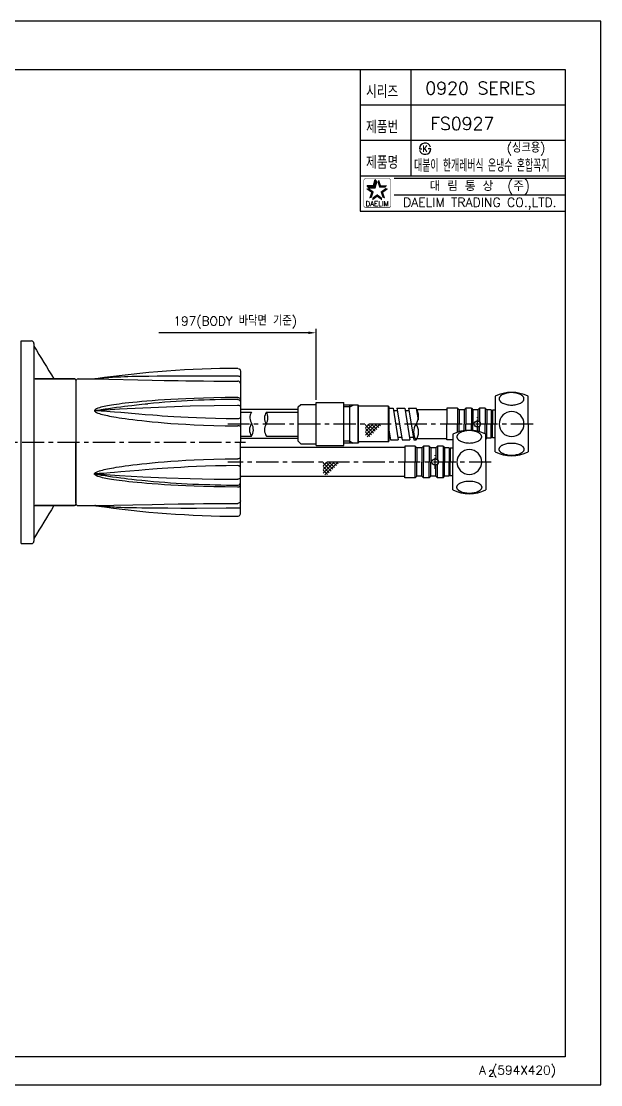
# Model space of a CAD drawing. Extents: x 48064 to 48658, y 16089 to 16509.
# Drawn here: x 48429.6 to 48658.4, y 16089.1 to 16509.1 of the extents above; entities that cross this region are included whole.
import ezdxf
from ezdxf.enums import TextEntityAlignment as Align

# ---------------------------------------------------------------- set-up
doc = ezdxf.new("R2010")
doc.units = 0
doc.header["$LTSCALE"] = 7
doc.header["$MEASUREMENT"] = 0
doc.linetypes.add('CENTER', pattern=[2, 1.25, -0.25, 0.25, -0.25])
doc.layers.get('0').update_dxf_attribs({"color": 2, "linetype": 'CONTINUOUS'})
for name, color, linetype in [('CL', 1, 'CENTER'), ('D', 2, 'CONTINUOUS'), ('DIM', 2, 'CONTINUOUS'), ('DWG', 7, 'CONTINUOUS')]:
    doc.layers.add(name, color=color, linetype=linetype)
doc.layers.add('치수선', color=7, linetype='CONTINUOUS', lineweight=25)
doc.styles.add('GHS', font='romans', dxfattribs={"bigfont": 'ghs'})
doc.styles.add('HAN', font='TXT.shx', dxfattribs={"bigfont": 'GHS.shx'})
doc.styles.add('ROMANS', font='romans')

# ---------------------------------------------------------------- blocks, each defined once
blk = doc.blocks.new('BORDER')
for p, q in [((1, 1), (0, 1)), ((1, 0), (1, 1)), ((0, 0), (1, 0))]:
    blk.add_line(p, q)
blk = doc.blocks.new('KS')
at = {"layer": 'D'}
for p, q in [((-2.25, 0), (-1.75, 0)), ((-1.75, 0), (-1.25, 0)), ((1.75, 0), (1.25, 0)), ((2.25, 0), (1.75, 0))]:
    blk.add_line(p, q, dxfattribs=at)
for start, end in [(15, 180), (195, 0)]:
    blk.add_arc((0, 0), 2.25, start, end, dxfattribs=at)
at = {"layer": 'D', "style": 'HAN'}
blk.add_text('K', height=2.39, dxfattribs=at).set_placement((0, 0), align=Align.MIDDLE)

msp = doc.modelspace()

# ---------------------------------------------------------------- linework, layer by layer
at = {"color": 4}
for p, q in [((48095.40741, 16490.09586), (48644.40741, 16490.09586)), ((48644.40741, 16490.09586), (48644.40741, 16100.09586)), ((48644.40741, 16100.09586), (48095.40741, 16100.09586))]:
    msp.add_line(p, q, dxfattribs=at)
at = {"color": 7}
for p, q in [((48563.40741, 16490.09586), (48563.40741, 16434.09586)), ((48583.40741, 16490.09586), (48583.40741, 16448.09586)), ((48563.40741, 16476.09586), (48644.40741, 16476.09586)), ((48563.40741, 16462.09586), (48644.40741, 16462.09586)), ((48563.40741, 16448.09586), (48644.40741, 16448.09586)), ((48563.40741, 16434.09586), (48644.40741, 16434.09586))]:
    msp.add_line(p, q, dxfattribs=at)
at = {"color": 2}
for p, q in [((48566.22154, 16444.27893), (48568.64655, 16444.27893)), ((48566.88664, 16443.3635), (48566.22154, 16444.27893)), ((48566.88664, 16443.3635), (48569.31165, 16443.3635)), ((48568.64655, 16444.27893), (48569.39592, 16446.58525)), ((48569.31165, 16443.3635), (48570.06102, 16445.66982)), ((48570.06102, 16445.66982), (48569.39592, 16446.58525)), ((48565.46155, 16347.06664), (48568.41785, 16350.02294)), ((48565.46155, 16345.65242), (48569.83206, 16350.02294)), ((48565.46155, 16348.48085), (48567.00364, 16350.02294)), ((48565.46155, 16349.89506), (48565.58942, 16350.02294)), ((48568.62774, 16346.47837), (48565.46155, 16349.64456)), ((48567.92063, 16345.77126), (48565.46155, 16348.23034)), ((48567.21352, 16345.06416), (48565.46155, 16346.81613)), ((48566.16865, 16344.94532), (48571.24628, 16350.02294)), ((48569.33484, 16347.18548), (48566.49738, 16350.02294)), ((48570.04195, 16347.89258), (48567.91159, 16350.02294)), ((48570.74906, 16348.59969), (48569.32581, 16350.02294)), ((48571.45616, 16349.3068), (48570.74002, 16350.02294)), ((48572.16327, 16350.0139), (48572.15424, 16350.02294)), ((48548.77056, 16332.06664), (48551.72686, 16335.02294)), ((48548.77056, 16330.65242), (48553.14107, 16335.02294)), ((48548.77056, 16333.48085), (48550.31264, 16335.02294)), ((48548.77056, 16334.89506), (48548.89843, 16335.02294)), ((48551.93675, 16331.47837), (48548.77056, 16334.64456)), ((48549.47766, 16329.94532), (48554.55529, 16335.02294)), ((48552.64385, 16332.18548), (48549.80639, 16335.02294)), ((48553.35096, 16332.89258), (48551.2206, 16335.02294)), ((48554.05807, 16333.59969), (48552.63482, 16335.02294)), ((48554.76517, 16334.3068), (48554.04903, 16335.02294)), ((48555.47228, 16335.0139), (48555.46324, 16335.02294)), ((48551.22964, 16330.77126), (48548.77056, 16333.23034)), ((48550.52253, 16330.06416), (48548.77056, 16331.81613))]:
    msp.add_line(p, q, dxfattribs=at)
at = {"color": 2, "linetype": 'Continuous'}
for p, q in [((48576.90741, 16447.09586), (48644.40741, 16447.09586)), ((48576.90741, 16440.59586), (48644.40741, 16440.59586))]:
    msp.add_line(p, q, dxfattribs=at)
at = {"color": 7, "linetype": 'Continuous'}
for p, q in [((48516.105, 16354.77294), (48520.49784, 16354.77294)), ((48526.39901, 16354.77294), (48538.99497, 16354.77294)), ((48516.105, 16345.27294), (48520.49784, 16345.27294)), ((48526.39901, 16345.27294), (48538.99497, 16345.27294))]:
    msp.add_line(p, q, dxfattribs=at)
at = {"color": 2, "linetype": 'Continuous', "const_width": 0.2}
for points in [[(48564.8849, 16446.23039, -0.414213562), (48565.6349, 16446.98039)], [(48564.8849, 16436.23039), (48564.8849, 16446.23039, -1)], [(48565.6349, 16446.98039), (48574.6349, 16446.98039, -0.414213562), (48575.3849, 16446.23039, 0.043396381)], [(48575.3849, 16446.23039), (48575.3849, 16436.23039, -0.414213562), (48574.6349, 16435.48039)], [(48574.6349, 16435.48039), (48565.8849, 16435.48039, -0.414213562), (48564.8849, 16436.23039, 0.672398499)]]:
    msp.add_lwpolyline(points, format="xyb", dxfattribs=at)
for centre, radius, start, end in [((48581.10893, 16353.14794), 5.38281, 324.5106567, 35.4893433), ((48589.879, 16346.89794), 5.38644, 144.5381445, 215.4618555), ((48581.10448, 16346.89794), 5.38644, 324.5381445, 35.4618555)]:
    msp.add_arc(centre, radius, start, end)
at = {"color": 2, "linetype": 'Continuous'}
for centre, radius, start, end in [((48524.46377, 16352.49916), 4.5715, 150.1732116, 212.7971081), ((48530.02362, 16352.30237), 4.38652, 145.7212774, 211.3084029), ((48522.43308, 16352.49916), 4.5715, 327.2028919, 29.8267884), ((48524.12245, 16347.74351), 4.38652, 145.6395288, 214.2787226), ((48516.87322, 16347.74351), 4.38652, 325.7212774, 31.3084029), ((48530.02362, 16347.74351), 4.38652, 148.6915971, 214.2787226)]:
    msp.add_arc(centre, radius, start, end, dxfattribs=at)
at = {"color": 2}
for points in [[(48567.7267, 16441.44792), (48568.80286, 16441.79758), (48565.76482, 16442.8733), (48566.84098, 16443.22297)], [(48566.22154, 16444.27893), (48566.88664, 16443.3635), (48568.64655, 16444.27893), (48569.31165, 16443.3635)], [(48568.64655, 16444.27893), (48569.31165, 16443.3635), (48569.39592, 16446.58525), (48570.06102, 16445.66982)], [(48570.87389, 16446.58525), (48570.20878, 16445.66982), (48571.62326, 16444.27893), (48570.95815, 16443.3635)], [(48571.62326, 16444.27893), (48570.95815, 16443.3635), (48574.04827, 16444.27893), (48573.38316, 16443.3635)], [(48574.50498, 16442.8733), (48573.42883, 16443.22297), (48572.54311, 16441.44792), (48571.46695, 16441.79758)], [(48566.97733, 16439.14159), (48568.05349, 16439.49126), (48567.7267, 16441.44792), (48568.80286, 16441.79758)], [(48570.1349, 16439.69825), (48570.1349, 16440.82979), (48568.17303, 16438.27287), (48568.17303, 16439.4044)], [(48572.09678, 16438.27287), (48572.09678, 16439.4044), (48570.1349, 16439.69825), (48570.1349, 16440.82979)], [(48572.54311, 16441.44792), (48571.46695, 16441.79758), (48573.29248, 16439.14159), (48572.21632, 16439.49126)]]:
    msp.add_solid(points, dxfattribs=at)
at = {"layer": 'CL', "ltscale": 0.5}
for p, q in [((48609.70248, 16347.27294), (48609.70248, 16352.77294)), ((48593.01148, 16332.27294), (48593.01148, 16337.77294))]:
    msp.add_line(p, q, dxfattribs=at)
at = {"layer": 'CL'}
for p, q in [((48631.70248, 16350.02294), (48511.105, 16350.02294)), ((48261.905, 16342.82294), (48518.105, 16342.82294)), ((48615.15874, 16335.02294), (48511.105, 16335.02294))]:
    msp.add_line(p, q, dxfattribs=at)
at = {"layer": 'D'}
for p, q in [((48542.99497, 16386.07777), (48483.97001, 16386.07777)), ((48545.99497, 16359.52294), (48545.99497, 16387.57777)), ((48559.29497, 16356.77294), (48556.99497, 16356.77294)), ((48559.29497, 16356.77294), (48560.59401, 16357.52294)), ((48559.29497, 16343.27294), (48556.99497, 16343.27294)), ((48559.29497, 16343.27294), (48560.59401, 16342.52294))]:
    msp.add_line(p, q, dxfattribs=at)
at = {"layer": 'D', "color": 0}
for p, q in [((48616.70248, 16360.70002), (48616.70248, 16350.02294)), ((48616.70248, 16339.34586), (48616.70248, 16350.02294)), ((48600.01148, 16345.70002), (48600.01148, 16335.02294)), ((48600.01148, 16324.34586), (48600.01148, 16335.02294))]:
    msp.add_line(p, q, dxfattribs=at)
at = {"layer": 'D'}
msp.add_solid([(48542.99497, 16386.57777), (48542.99497, 16385.57777), (48545.99497, 16386.07777)], dxfattribs=at)
at = {"layer": 'DWG'}
for p, q in [((48429.605, 16302.82294), (48429.605, 16382.82294)), ((48429.605, 16382.82294), (48433.605, 16382.82294)), ((48434.605, 16381.82294), (48434.605, 16303.82294)), ((48515.30622, 16372.0013), (48515.62296, 16371.87716)), ((48515.62296, 16371.87716), (48515.8799, 16371.65383)), ((48515.8799, 16371.65383), (48516.04703, 16371.35726)), ((48435.105, 16367.82294), (48450.605, 16367.82294)), ((48450.605, 16367.82294), (48435.105, 16367.82294)), ((48452.105, 16367.82294), (48458.5154, 16367.82294)), ((48458.5154, 16367.82294), (48481.32485, 16367.35801)), ((48458.74352, 16367.82687), (48458.59803, 16367.8213)), ((48458.85316, 16367.84201), (48459.02077, 16367.86581)), ((48459.02077, 16367.86581), (48459.03258, 16367.86768)), ((48459.03258, 16367.86552), (48459.02077, 16367.86581)), ((48459.03259, 16367.86547), (48459.03258, 16367.86763)), ((48470.30397, 16368.64805), (48468.85315, 16368.59188)), ((48471.72696, 16368.6947), (48470.30397, 16368.64805)), ((48473.26007, 16368.73691), (48471.72696, 16368.6947)), ((48475.04208, 16368.77734), (48473.26007, 16368.73691)), ((48477.21209, 16368.81698), (48475.04208, 16368.77734)), ((48479.91015, 16368.85433), (48477.21209, 16368.81698)), ((48483.27746, 16368.88555), (48479.91015, 16368.85433)), ((48498.81733, 16368.91104), (48492.58849, 16368.91438)), ((48516.04703, 16371.35726), (48516.105, 16371.02174)), ((48516.105, 16371.02158), (48516.105, 16342.82294)), ((48451.105, 16367.32294), (48451.105, 16318.32294)), ((48451.105, 16366.82262), (48451.105, 16342.82294)), ((48481.32485, 16367.35801), (48486.0825, 16367.26798)), ((48616.70248, 16361.04144), (48616.70248, 16350.02294)), ((48459.02077, 16355.34437), (48459.03258, 16355.34531)), ((48459.03259, 16355.30425), (48459.03259, 16355.38423)), ((48461.18075, 16355.7601), (48462.71153, 16355.99799)), ((48462.16688, 16355.09354), (48461.18412, 16355.15988)), ((48463.32403, 16355.00918), (48462.16688, 16355.09354)), ((48462.71153, 16355.99799), (48464.01059, 16356.19227)), ((48464.76459, 16354.89752), (48463.32403, 16355.00918)), ((48464.01059, 16356.19227), (48465.57335, 16356.41732)), ((48466.40469, 16354.76365), (48464.76459, 16354.89752)), ((48465.57335, 16356.41732), (48467.24903, 16356.64873)), ((48467.24903, 16356.64873), (48468.85418, 16356.86105)), ((48468.85418, 16356.86105), (48470.30257, 16357.04481)), ((48470.30257, 16357.04481), (48471.72394, 16357.21794)), ((48471.72394, 16357.21794), (48473.25613, 16357.39661)), ((48473.25613, 16357.39661), (48475.0378, 16357.59413)), ((48475.0378, 16357.59413), (48477.20794, 16357.82021)), ((48538.99497, 16355.77294), (48516.105, 16355.77294)), ((48538.99497, 16356.77294), (48539.99497, 16357.77294)), ((48538.99497, 16343.27294), (48538.99497, 16356.77294)), ((48539.99497, 16357.77294), (48545.99497, 16357.77294)), ((48545.99497, 16341.52294), (48545.99497, 16358.52294)), ((48545.99497, 16358.52294), (48556.99497, 16358.52294)), ((48556.99497, 16341.52294), (48556.99497, 16358.52294)), ((48562.59497, 16357.52294), (48556.99497, 16357.52294)), ((48559.29497, 16342.52294), (48559.29497, 16357.52294)), ((48562.59497, 16342.52294), (48562.59497, 16357.52294)), ((48562.59497, 16357.52294), (48562.79497, 16357.32294)), ((48562.79497, 16357.32294), (48562.79497, 16357.02294)), ((48562.79497, 16343.02294), (48562.79497, 16357.02294)), ((48574.59497, 16357.02294), (48562.79497, 16357.02294)), ((48574.59497, 16343.02294), (48574.59497, 16357.02294)), ((48574.59497, 16357.02294), (48574.79497, 16356.82294)), ((48574.79497, 16356.82294), (48574.79497, 16343.22294)), ((48574.79497, 16356.27294), (48576.43417, 16356.27294)), ((48576.43417, 16356.27294), (48578.47201, 16343.77294)), ((48578.117, 16355.27294), (48576.5972, 16355.27294)), ((48577.95398, 16356.27294), (48579.99182, 16343.77294)), ((48577.95398, 16356.27294), (48580.99358, 16356.27294)), ((48580.99358, 16356.27294), (48583.03142, 16343.77294)), ((48582.67641, 16355.27294), (48581.15661, 16355.27294)), ((48582.51338, 16356.27294), (48584.55123, 16343.77294)), ((48582.51338, 16356.27294), (48585.49174, 16356.27294)), ((48585.57181, 16356.15748), (48586.2966, 16351.7117)), ((48586.05454, 16355.27294), (48585.71602, 16355.27294)), ((48585.80829, 16355.77294), (48597.70248, 16355.77294)), ((48597.70248, 16356.27294), (48597.70248, 16350.02294)), ((48601.81877, 16356.27294), (48597.70248, 16356.27294)), ((48601.81877, 16356.27294), (48601.81877, 16350.02294)), ((48601.81877, 16356.27294), (48602.46877, 16355.62294)), ((48602.45388, 16355.63783), (48602.45388, 16350.02294)), ((48604.43618, 16355.62294), (48602.46877, 16355.62294)), ((48604.43245, 16355.62294), (48604.43245, 16350.02294)), ((48605.08618, 16356.27294), (48604.43618, 16355.62294)), ((48605.08618, 16356.27294), (48605.08618, 16350.02294)), ((48607.31877, 16356.27294), (48605.08618, 16356.27294)), ((48607.31877, 16356.27294), (48607.31877, 16350.02294)), ((48607.31877, 16356.27294), (48607.96877, 16355.62294)), ((48607.96877, 16355.62294), (48607.96877, 16350.02294)), ((48609.93618, 16355.62294), (48607.96877, 16355.62294)), ((48610.58618, 16356.27294), (48609.93618, 16355.62294)), ((48609.93618, 16355.62294), (48609.93618, 16351.2509)), ((48610.58618, 16356.27294), (48610.58618, 16350.907)), ((48612.81877, 16356.27294), (48610.58618, 16356.27294)), ((48612.81877, 16356.27294), (48612.81877, 16350.02294)), ((48612.81877, 16356.27294), (48613.46877, 16355.62294)), ((48613.46877, 16355.62294), (48613.46877, 16350.02294)), ((48615.20248, 16355.62294), (48613.46877, 16355.62294)), ((48615.20248, 16355.62294), (48615.20248, 16350.02294)), ((48615.70248, 16355.52294), (48615.70248, 16350.02294)), ((48616.70248, 16355.52294), (48615.70248, 16355.52294)), ((48468.85315, 16354.5539), (48466.40469, 16354.76365)), ((48476.06987, 16353.91661), (48468.85315, 16354.5539)), ((48478.48631, 16353.71289), (48476.06987, 16353.91661)), ((48615.70248, 16353.77294), (48615.20248, 16353.77294)), ((48574.79497, 16347.68296), (48575.43241, 16343.77294)), ((48597.70248, 16343.77294), (48597.70248, 16350.02294)), ((48601.81877, 16346.76999), (48601.81877, 16350.02294)), ((48602.45388, 16346.96371), (48602.45388, 16350.02294)), ((48604.43245, 16347.37816), (48604.43245, 16350.02294)), ((48605.08618, 16347.45507), (48605.08618, 16350.02294)), ((48607.31877, 16347.5012), (48607.31877, 16350.02294)), ((48607.96877, 16347.45198), (48607.96877, 16350.02294)), ((48609.93618, 16347.12675), (48609.93618, 16348.79498)), ((48610.58618, 16346.95889), (48610.58618, 16349.13888)), ((48612.81877, 16346.13242), (48612.81877, 16350.02294)), ((48613.46877, 16344.42294), (48613.46877, 16350.02294)), ((48615.20248, 16344.42294), (48615.20248, 16350.02294)), ((48615.70248, 16344.52294), (48615.70248, 16350.02294)), ((48616.70248, 16339.00443), (48616.70248, 16350.02294)), ((48451.105, 16318.82325), (48451.105, 16342.82294)), ((48538.99497, 16344.27294), (48516.105, 16344.27294)), ((48516.105, 16314.6243), (48516.105, 16342.82294)), ((48538.99497, 16343.27294), (48539.99497, 16342.27294)), ((48539.99497, 16342.27294), (48545.99497, 16342.27294)), ((48562.59497, 16342.52294), (48556.99497, 16342.52294)), ((48562.59497, 16342.52294), (48562.79497, 16342.72294)), ((48562.79497, 16343.02294), (48562.79497, 16342.72294)), ((48574.59497, 16343.02294), (48562.79497, 16343.02294)), ((48574.59497, 16343.02294), (48574.79497, 16343.22294)), ((48575.26938, 16344.77294), (48574.79497, 16344.77294)), ((48575.43241, 16343.77294), (48578.47201, 16343.77294)), ((48579.82879, 16344.77294), (48578.30899, 16344.77294)), ((48579.99182, 16343.77294), (48583.03142, 16343.77294)), ((48584.3882, 16344.77294), (48582.8684, 16344.77294)), ((48584.55123, 16343.77294), (48585.49174, 16343.77294)), ((48585.80799, 16344.27294), (48597.70248, 16344.27294)), ((48600.01148, 16343.77294), (48597.70248, 16343.77294)), ((48600.01148, 16346.04144), (48600.01148, 16335.02294)), ((48613.01148, 16343.96565), (48613.46877, 16344.42294)), ((48615.20248, 16344.42294), (48613.46877, 16344.42294)), ((48615.70248, 16346.27294), (48615.20248, 16346.27294)), ((48616.70248, 16344.52294), (48615.70248, 16344.52294)), ((48581.01148, 16340.77294), (48516.105, 16340.77294)), ((48545.99497, 16341.52294), (48556.99497, 16341.52294)), ((48581.01148, 16341.27294), (48581.01148, 16335.02294)), ((48585.12778, 16341.27294), (48581.01148, 16341.27294)), ((48585.12778, 16341.27294), (48585.12778, 16335.02294)), ((48585.12778, 16341.27294), (48585.77778, 16340.62294)), ((48585.76289, 16340.63783), (48585.76289, 16335.02294)), ((48587.74519, 16340.62294), (48585.77778, 16340.62294)), ((48587.74146, 16340.62294), (48587.74146, 16335.02294)), ((48588.39519, 16341.27294), (48587.74519, 16340.62294)), ((48588.39519, 16341.27294), (48588.39519, 16335.02294)), ((48590.62778, 16341.27294), (48588.39519, 16341.27294)), ((48590.62778, 16341.27294), (48590.62778, 16335.02294)), ((48590.62778, 16341.27294), (48591.27778, 16340.62294)), ((48591.27778, 16340.62294), (48591.27778, 16335.02294)), ((48593.24519, 16340.62294), (48591.27778, 16340.62294)), ((48593.89519, 16341.27294), (48593.24519, 16340.62294)), ((48593.24519, 16340.62294), (48593.24519, 16336.2509)), ((48593.89519, 16341.27294), (48593.89519, 16335.907)), ((48596.12778, 16341.27294), (48593.89519, 16341.27294)), ((48596.12778, 16341.27294), (48596.12778, 16335.02294)), ((48596.12778, 16341.27294), (48596.77778, 16340.62294)), ((48596.77778, 16340.62294), (48596.77778, 16335.02294)), ((48598.51148, 16340.62294), (48596.77778, 16340.62294)), ((48598.51148, 16340.62294), (48598.51148, 16335.02294)), ((48599.01148, 16338.77294), (48598.51148, 16338.77294)), ((48599.01148, 16340.52294), (48599.01148, 16335.02294)), ((48600.01148, 16340.52294), (48599.01148, 16340.52294)), ((48581.01148, 16328.77294), (48581.01148, 16335.02294)), ((48585.12778, 16328.77294), (48585.12778, 16335.02294)), ((48585.76289, 16329.40805), (48585.76289, 16335.02294)), ((48587.74146, 16329.42294), (48587.74146, 16335.02294)), ((48588.39519, 16328.77294), (48588.39519, 16335.02294)), ((48590.62778, 16328.77294), (48590.62778, 16335.02294)), ((48591.27778, 16329.42294), (48591.27778, 16335.02294)), ((48593.89519, 16328.77294), (48593.89519, 16334.13888)), ((48596.12778, 16328.77294), (48596.12778, 16335.02294)), ((48596.77778, 16329.42294), (48596.77778, 16335.02294)), ((48598.51148, 16329.42294), (48598.51148, 16335.02294)), ((48599.01148, 16329.52294), (48599.01148, 16335.02294)), ((48600.01148, 16324.00443), (48600.01148, 16335.02294)), ((48459.02077, 16330.3015), (48459.03258, 16330.30057)), ((48459.03259, 16330.34162), (48459.03259, 16330.26165)), ((48461.18075, 16329.88578), (48462.71153, 16329.64789)), ((48462.16688, 16330.55234), (48461.18412, 16330.486)), ((48463.32403, 16330.6367), (48462.16688, 16330.55234)), ((48462.71153, 16329.64789), (48464.01059, 16329.4536)), ((48464.76459, 16330.74835), (48463.32403, 16330.6367)), ((48466.40469, 16330.88223), (48464.76459, 16330.74835)), ((48468.85315, 16331.09198), (48466.40469, 16330.88223)), ((48476.06987, 16331.72927), (48468.85315, 16331.09198)), ((48478.48631, 16331.93299), (48476.06987, 16331.72927)), ((48593.24519, 16329.42294), (48593.24519, 16333.79498)), ((48599.01148, 16331.27294), (48598.51148, 16331.27294)), ((48464.01059, 16329.4536), (48465.57335, 16329.22856)), ((48465.57335, 16329.22856), (48467.24903, 16328.99715)), ((48467.24903, 16328.99715), (48468.85418, 16328.78483)), ((48468.85418, 16328.78483), (48470.30257, 16328.60106)), ((48470.30257, 16328.60106), (48471.72394, 16328.42793)), ((48471.72394, 16328.42793), (48473.25613, 16328.24926)), ((48473.25613, 16328.24926), (48475.0378, 16328.05175)), ((48475.0378, 16328.05175), (48477.20794, 16327.82567)), ((48581.01148, 16329.27294), (48516.105, 16329.27294)), ((48585.12778, 16328.77294), (48581.01148, 16328.77294)), ((48585.12778, 16328.77294), (48585.77778, 16329.42294)), ((48587.74519, 16329.42294), (48585.77778, 16329.42294)), ((48588.39519, 16328.77294), (48587.74519, 16329.42294)), ((48590.62778, 16328.77294), (48588.39519, 16328.77294)), ((48590.62778, 16328.77294), (48591.27778, 16329.42294)), ((48593.24519, 16329.42294), (48591.27778, 16329.42294)), ((48593.89519, 16328.77294), (48593.24519, 16329.42294)), ((48596.12778, 16328.77294), (48593.89519, 16328.77294)), ((48596.12778, 16328.77294), (48596.77778, 16329.42294)), ((48598.51148, 16329.42294), (48596.77778, 16329.42294)), ((48600.01148, 16329.52294), (48599.01148, 16329.52294)), ((48435.105, 16317.82294), (48450.605, 16317.82294)), ((48450.605, 16317.82294), (48435.105, 16317.82294)), ((48452.105, 16317.82294), (48458.5154, 16317.82294)), ((48458.5154, 16317.82294), (48481.32485, 16318.28787)), ((48458.74352, 16317.81901), (48458.59803, 16317.82458)), ((48458.85316, 16317.80386), (48459.02077, 16317.78007)), ((48459.03258, 16317.78036), (48459.02077, 16317.78007)), ((48459.02077, 16317.78007), (48459.03258, 16317.77819)), ((48459.03259, 16317.7804), (48459.03258, 16317.77825)), ((48470.30397, 16316.99783), (48468.85315, 16317.054)), ((48481.32485, 16318.28787), (48486.0825, 16318.37789)), ((48471.72696, 16316.95118), (48470.30397, 16316.99783)), ((48473.26007, 16316.90896), (48471.72696, 16316.95118)), ((48475.04208, 16316.86853), (48473.26007, 16316.90896)), ((48477.21209, 16316.8289), (48475.04208, 16316.86853)), ((48479.91015, 16316.79154), (48477.21209, 16316.8289)), ((48483.27746, 16316.76032), (48479.91015, 16316.79154)), ((48498.81733, 16316.73484), (48492.58849, 16316.73149)), ((48515.30622, 16313.64457), (48515.62296, 16313.76871)), ((48515.62296, 16313.76871), (48515.8799, 16313.99204)), ((48515.8799, 16313.99204), (48516.04703, 16314.28862)), ((48516.04703, 16314.28862), (48516.105, 16314.62414)), ((48429.605, 16302.82294), (48433.605, 16302.82294))]:
    msp.add_line(p, q, dxfattribs=at)
for points in [[(48458.5154, 16367.82294), (48458.68454, 16367.82771), (48458.85316, 16367.84201)], [(48459.03258, 16367.86555), (48458.8885, 16367.84163), (48458.74352, 16367.82687)], [(48459.92334, 16367.96863), (48459.25354, 16367.892), (48459.03259, 16367.86547)], [(48468.85315, 16368.59188), (48467.24558, 16368.51807), (48466.40469, 16368.4741), (48465.57028, 16368.42651), (48464.76459, 16368.37658), (48464.00964, 16368.32602), (48463.32403, 16368.27668), (48462.71306, 16368.22972), (48462.16688, 16368.18509), (48461.65916, 16368.14111), (48461.18412, 16368.09757), (48460.74767, 16368.05532), (48460.34393, 16368.01409), (48459.92334, 16367.96863)], [(48492.58849, 16368.91438), (48487.45604, 16368.90619), (48485.25644, 16368.89742), (48483.27746, 16368.88555)], [(48515.10246, 16368.89208), (48510.5117, 16368.89375), (48498.81733, 16368.91104)], [(48516.105, 16368.56598), (48516.05575, 16368.66725), (48515.91329, 16368.75835), (48515.69176, 16368.83053), (48515.41254, 16368.87682), (48515.10246, 16368.89262)], [(48486.0825, 16367.26798), (48491.49965, 16367.17653), (48494.54769, 16367.1314), (48497.88632, 16367.08793), (48501.56368, 16367.04783), (48505.62773, 16367.01351), (48510.12617, 16366.98816), (48515.10496, 16366.97572)], [(48516.105, 16366.00913), (48516.05637, 16366.30674), (48515.92102, 16366.56755), (48515.70554, 16366.78161), (48515.42458, 16366.92456), (48515.10484, 16366.97522)], [(48515.10496, 16360.4879), (48510.13072, 16360.45367), (48505.63582, 16360.383), (48501.57446, 16360.28509), (48497.8991, 16360.16722), (48494.56194, 16360.03491), (48491.51502, 16359.89208), (48488.71034, 16359.74116), (48486.09962, 16359.58305), (48483.64498, 16359.41796), (48481.34314, 16359.24788), (48479.19343, 16359.07497), (48477.19517, 16358.90145), (48475.34766, 16358.72954), (48473.64997, 16358.56108), (48472.09461, 16358.39575), (48470.67827, 16358.23392), (48469.38968, 16358.07566), (48468.21745, 16357.92121), (48467.15013, 16357.77083), (48466.17627, 16357.62466), (48465.28444, 16357.48263), (48464.46329, 16357.3444), (48463.70152, 16357.20932), (48462.988, 16357.07632), (48462.31298, 16356.94158), (48461.66774, 16356.79922), (48461.04204, 16356.64301), (48460.43205, 16356.46772), (48459.85878, 16356.27637), (48459.32306, 16356.0671), (48458.88639, 16355.83449), (48458.59804, 16355.57069)], [(48515.10245, 16359.74588), (48515.30626, 16359.72543), (48515.62301, 16359.60129), (48515.87993, 16359.37799), (48516.04705, 16359.08147), (48516.105, 16358.74606)], [(48515.10484, 16360.4875), (48515.41291, 16360.45318), (48515.6829, 16360.35756), (48515.9045, 16360.20532), (48516.05251, 16360.00681), (48516.105, 16359.78089)], [(48458.59804, 16355.57069), (48458.55235, 16355.49219), (48458.52467, 16355.4088), (48458.5154, 16355.32294)], [(48459.02077, 16355.34437), (48458.85325, 16355.33248), (48458.68463, 16355.32533), (48458.5154, 16355.32294)], [(48458.5154, 16355.32294), (48458.52486, 16355.23602), (48458.55262, 16355.15221), (48458.59803, 16355.07401)], [(48459.03258, 16355.30455), (48458.8885, 16355.22358), (48458.74352, 16355.14667), (48458.59803, 16355.07401)], [(48458.59803, 16355.07401), (48458.88496, 16354.80518), (48459.32062, 16354.5648), (48459.85567, 16354.346), (48460.42822, 16354.14356), (48461.03726, 16353.95611), (48461.66174, 16353.78749), (48462.30577, 16353.63252), (48462.97961, 16353.48479), (48463.69204, 16353.33804), (48464.45272, 16353.18786), (48465.27279, 16353.03292), (48466.16356, 16352.87236), (48467.1364, 16352.70568), (48468.20274, 16352.53263), (48469.37405, 16352.35322), (48470.6618, 16352.16761), (48472.0774, 16351.97595), (48473.63214, 16351.77816), (48475.3294, 16351.57454), (48477.17668, 16351.36457), (48479.17492, 16351.1503), (48481.32485, 16350.93441), (48483.62716, 16350.71969), (48486.0825, 16350.50897), (48488.69408, 16350.30497), (48491.49965, 16350.1082), (48494.54769, 16349.92009), (48497.88632, 16349.74414), (48501.56368, 16349.58599), (48505.62773, 16349.45358), (48510.12617, 16349.35744), (48515.10496, 16349.31075)], [(48459.0326, 16355.384), (48458.8885, 16355.44118), (48458.74352, 16355.50346), (48458.59804, 16355.57069)], [(48459.02077, 16355.34437), (48459.02213, 16355.35885), (48459.02612, 16355.37254), (48459.03258, 16355.38512)], [(48459.03258, 16355.3034), (48459.02613, 16355.31603), (48459.02214, 16355.32981), (48459.02077, 16355.34437)], [(48459.03258, 16355.34528), (48468.32762, 16355.9688), (48477.64966, 16356.48169), (48486.99345, 16356.88365), (48496.35371, 16357.17447), (48505.72514, 16357.35397), (48515.10246, 16357.42205)], [(48459.03259, 16355.38423), (48459.25289, 16355.43596), (48459.55131, 16355.49311), (48459.92018, 16355.55606), (48461.18075, 16355.7601)], [(48459.55339, 16355.25624), (48459.25354, 16355.27879), (48459.03259, 16355.30425)], [(48461.18412, 16355.15988), (48460.34393, 16355.2115), (48459.55339, 16355.25624)], [(48477.20794, 16357.82021), (48478.48235, 16357.94581), (48479.62158, 16358.05374)], [(48516.105, 16356.9223), (48516.05622, 16357.07656), (48515.92049, 16357.21169), (48515.70444, 16357.32251), (48515.42282, 16357.39638), (48515.10245, 16357.4223)], [(48515.10246, 16352.05308), (48510.5117, 16352.09), (48506.28095, 16352.1708), (48502.38718, 16352.28349), (48498.81733, 16352.41817), (48495.55698, 16352.56677), (48492.58848, 16352.7229), (48489.89411, 16352.88151), (48487.45604, 16353.03858), (48485.25644, 16353.19063), (48483.27746, 16353.33523), (48481.50129, 16353.47088), (48478.48631, 16353.71289)], [(48516.105, 16352.70831), (48516.05575, 16352.50526), (48515.91329, 16352.32258), (48515.69176, 16352.1778), (48515.41254, 16352.0849), (48515.10246, 16352.05312)], [(48516.105, 16349.05116), (48516.05637, 16349.13109), (48515.92102, 16349.20114), (48515.70554, 16349.25863), (48515.42458, 16349.29702), (48515.10484, 16349.31063)], [(48458.59803, 16330.57186), (48458.88496, 16330.8407), (48459.32062, 16331.08107), (48459.85567, 16331.29988), (48460.42822, 16331.50231), (48461.03726, 16331.68977), (48461.66174, 16331.85839), (48462.30577, 16332.01336), (48462.97961, 16332.16109), (48463.69204, 16332.30784), (48464.45272, 16332.45801), (48465.27279, 16332.61296), (48466.16356, 16332.77351), (48467.1364, 16332.9402), (48468.20274, 16333.11325), (48469.37405, 16333.29265), (48470.6618, 16333.47826), (48472.0774, 16333.66992), (48473.63214, 16333.86771), (48475.3294, 16334.07133), (48477.17668, 16334.28131), (48479.17492, 16334.49557), (48481.32485, 16334.71146), (48483.62716, 16334.92619), (48486.0825, 16335.13691), (48488.69408, 16335.34091), (48491.49965, 16335.53767), (48494.54769, 16335.72578), (48497.88632, 16335.90173), (48501.56368, 16336.05989), (48505.62773, 16336.19229), (48510.12617, 16336.28843), (48515.10496, 16336.33512)], [(48516.105, 16336.59472), (48516.05637, 16336.51479), (48515.92102, 16336.44474), (48515.70554, 16336.38724), (48515.42458, 16336.34885), (48515.10484, 16336.33525)], [(48458.5154, 16330.32294), (48458.52486, 16330.40985), (48458.55262, 16330.49366), (48458.59803, 16330.57186)], [(48458.59804, 16330.07519), (48458.55235, 16330.15368), (48458.52467, 16330.23708), (48458.5154, 16330.32294)], [(48459.02077, 16330.3015), (48458.85325, 16330.3134), (48458.68463, 16330.32055), (48458.5154, 16330.32294)], [(48459.03258, 16330.34133), (48458.8885, 16330.42229), (48458.74352, 16330.49921), (48458.59803, 16330.57186)], [(48459.0326, 16330.26187), (48458.8885, 16330.20469), (48458.74352, 16330.14241), (48458.59804, 16330.07519)], [(48515.10496, 16325.15798), (48510.13072, 16325.1922), (48505.63582, 16325.26287), (48501.57446, 16325.36078), (48497.8991, 16325.47866), (48494.56194, 16325.61096), (48491.51502, 16325.75379), (48488.71034, 16325.90471), (48486.09962, 16326.06283), (48483.64498, 16326.22791), (48481.34314, 16326.39799), (48479.19343, 16326.5709), (48477.19517, 16326.74442), (48475.34766, 16326.91633), (48473.64997, 16327.0848), (48472.09461, 16327.25013), (48470.67827, 16327.41195), (48469.38968, 16327.57021), (48468.21745, 16327.72467), (48467.15013, 16327.87505), (48466.17627, 16328.02122), (48465.28444, 16328.16325), (48464.46329, 16328.30148), (48463.70152, 16328.43655), (48462.988, 16328.56956), (48462.31298, 16328.7043), (48461.66774, 16328.84665), (48461.04204, 16329.00287), (48460.43205, 16329.17816), (48459.85878, 16329.36951), (48459.32306, 16329.57877), (48458.88639, 16329.81139), (48458.59804, 16330.07519)], [(48459.03258, 16330.34247), (48459.02613, 16330.32985), (48459.02214, 16330.31607), (48459.02077, 16330.3015)], [(48459.02077, 16330.3015), (48459.02213, 16330.28703), (48459.02612, 16330.27333), (48459.03258, 16330.26075)], [(48459.03258, 16330.30059), (48468.32762, 16329.67707), (48477.64966, 16329.16418), (48486.99345, 16328.76222), (48496.35371, 16328.47141), (48505.72514, 16328.29191), (48515.10246, 16328.22383)], [(48459.55339, 16330.38964), (48459.25354, 16330.36708), (48459.03259, 16330.34162)], [(48459.03259, 16330.26165), (48459.25289, 16330.20992), (48459.55131, 16330.15277), (48459.92018, 16330.08981), (48461.18075, 16329.88578)], [(48461.18412, 16330.486), (48460.34393, 16330.43438), (48459.55339, 16330.38964)], [(48515.10246, 16333.5928), (48510.5117, 16333.55588), (48506.28095, 16333.47508), (48502.38718, 16333.36239), (48498.81733, 16333.2277), (48495.55698, 16333.0791), (48492.58848, 16332.92298), (48489.89411, 16332.76436), (48487.45604, 16332.6073), (48485.25644, 16332.45525), (48483.27746, 16332.31065), (48481.50129, 16332.17499), (48478.48631, 16331.93299)], [(48516.105, 16332.93756), (48516.05575, 16333.14061), (48515.91329, 16333.3233), (48515.69176, 16333.46808), (48515.41254, 16333.56098), (48515.10246, 16333.59275)], [(48477.20794, 16327.82567), (48478.48235, 16327.70006), (48479.62158, 16327.59214)], [(48516.105, 16328.72357), (48516.05622, 16328.56932), (48515.92049, 16328.43419), (48515.70444, 16328.32337), (48515.42282, 16328.2495), (48515.10245, 16328.22358)], [(48515.10245, 16325.89999), (48515.30626, 16325.92045), (48515.62301, 16326.04459), (48515.87993, 16326.26789), (48516.04705, 16326.5644), (48516.105, 16326.89982)], [(48515.10484, 16325.15837), (48515.41291, 16325.1927), (48515.6829, 16325.28831), (48515.9045, 16325.44055), (48516.05251, 16325.63906), (48516.105, 16325.86499)], [(48458.5154, 16317.82294), (48458.68454, 16317.81817), (48458.85316, 16317.80386)], [(48459.03258, 16317.78032), (48458.8885, 16317.80424), (48458.74352, 16317.81901)], [(48459.92334, 16317.67725), (48459.25354, 16317.75388), (48459.03259, 16317.7804)], [(48468.85315, 16317.054), (48467.24558, 16317.12781), (48466.40469, 16317.17178), (48465.57028, 16317.21937), (48464.76459, 16317.26929), (48464.00964, 16317.31986), (48463.32403, 16317.36919), (48462.71306, 16317.41615), (48462.16688, 16317.46079), (48461.65916, 16317.50477), (48461.18412, 16317.5483), (48460.74767, 16317.59055), (48460.34393, 16317.63178), (48459.92334, 16317.67725)], [(48486.0825, 16318.37789), (48491.49965, 16318.46935), (48494.54769, 16318.51448), (48497.88632, 16318.55794), (48501.56368, 16318.59805), (48505.62773, 16318.63237), (48510.12617, 16318.65771), (48515.10496, 16318.67015)], [(48516.105, 16317.07989), (48516.05575, 16316.97863), (48515.91329, 16316.88753), (48515.69176, 16316.81535), (48515.41254, 16316.76905), (48515.10246, 16316.75325)], [(48516.105, 16319.63674), (48516.05637, 16319.33914), (48515.92102, 16319.07832), (48515.70554, 16318.86426), (48515.42458, 16318.72132), (48515.10484, 16318.67065)], [(48492.58849, 16316.73149), (48487.45604, 16316.73969), (48485.25644, 16316.74846), (48483.27746, 16316.76032)], [(48515.10246, 16316.7538), (48510.5117, 16316.75212), (48498.81733, 16316.73484)]]:
    msp.add_lwpolyline(points, dxfattribs=at)
for centre in [(48609.70248, 16350.02294), (48593.01148, 16335.02294)]:
    msp.add_circle(centre, 1.25, dxfattribs=at)
for centre, radius, start, end in [((48433.605, 16381.82294), 1, 0, 90), ((48516.1421, 15977.45683), 394.5657, 90.15097, 98.3222355), ((48435.105, 16368.32294), 0.5, 180, 270), ((48450.605, 16367.32294), 0.5, 0, 90), ((48452.105, 16366.82294), 1, 90, 180), ((48516.14215, 15965.18183), 394.5657, 90.150977, 95.3089936), ((48623.20248, 16347.52294), 15, 64.3207114, 115.6792886), ((48623.20248, 16350.02294), 4.89898, 0, 180), ((48606.51148, 16332.52294), 15, 64.3207114, 115.6792886), ((48623.20248, 16350.02294), 4.89898, 180, 360), ((48606.51148, 16335.02294), 4.89898, 0, 180), ((48623.20248, 16352.52294), 15, 244.3207114, 295.6792886), ((48606.51148, 16335.02294), 4.89898, 180, 360), ((48516.14215, 16720.46405), 394.5657, 264.6910064, 269.849023), ((48606.51148, 16337.52294), 15, 244.3207114, 295.6792886), ((48435.105, 16317.32294), 0.5, 90, 180), ((48450.605, 16318.32294), 0.5, 270, 0), ((48452.105, 16318.82294), 1, 180, 270), ((48516.1421, 16708.18905), 394.5657, 261.6777645, 269.84903), ((48433.605, 16303.82294), 1, 270, 0)]:
    msp.add_arc(centre, radius, start, end, dxfattribs=at)
for points, knots in [([(48434.605, 16380.79551), (48437.24142, 16376.47199), (48439.87735, 16372.14817), (48442.51116, 16367.82306), (48442.51118, 16367.82302), (48442.5112, 16367.82298), (48442.51123, 16367.82294)], [0, 0, 0, 0, 1, 1, 1, 1.000009267, 1.000009267, 1.000009267, 1.000009267]), ([(48623.20248, 16362.43172), (48622.88348, 16362.43172), (48622.25419, 16362.40119), (48621.34161, 16362.26484), (48620.49882, 16362.04342), (48619.86306, 16361.7879), (48619.4193, 16361.54465), (48619.13194, 16361.35224), (48618.88331, 16361.14647), (48618.67577, 16360.92911), (48618.51145, 16360.70193), (48618.39222, 16360.46687), (48618.31978, 16360.22609), (48618.29548, 16359.98223), (48618.31978, 16359.73837), (48618.39222, 16359.49759), (48618.51145, 16359.26253), (48618.67577, 16359.03535), (48618.88331, 16358.81799), (48619.13194, 16358.61222), (48619.4193, 16358.41981), (48619.86306, 16358.17656), (48620.49882, 16357.92104), (48621.34161, 16357.69962), (48622.25419, 16357.56327), (48622.88348, 16357.53274), (48623.20248, 16357.53274)], [0, 0, 0, 0, 0.080703538, 0.159091691, 0.233028705, 0.300700589, 0.331795135, 0.360920551, 0.388061206, 0.413283824, 0.436751448, 0.458742943, 0.479657143, 0.5, 0.520342857, 0.541257057, 0.563248552, 0.586716176, 0.611938794, 0.639079449, 0.668204865, 0.699299411, 0.766971295, 0.840908309, 0.919296462, 1, 1, 1, 1]), ([(48623.20248, 16357.53274), (48623.52147, 16357.53274), (48624.15076, 16357.56327), (48625.06334, 16357.69962), (48625.90613, 16357.92104), (48626.54189, 16358.17656), (48626.98565, 16358.41981), (48627.27301, 16358.61222), (48627.52164, 16358.81799), (48627.72918, 16359.03535), (48627.8935, 16359.26253), (48628.01274, 16359.49759), (48628.08517, 16359.73837), (48628.10947, 16359.98223), (48628.08517, 16360.22609), (48628.01274, 16360.46687), (48627.8935, 16360.70193), (48627.72918, 16360.92911), (48627.52164, 16361.14647), (48627.27301, 16361.35224), (48626.98565, 16361.54465), (48626.54189, 16361.7879), (48625.90613, 16362.04342), (48625.06334, 16362.26484), (48624.15076, 16362.40119), (48623.52147, 16362.43172), (48623.20248, 16362.43172)], [0, 0, 0, 0, 0.080703538, 0.159091691, 0.233028705, 0.300700589, 0.331795135, 0.360920551, 0.388061206, 0.413283824, 0.436751448, 0.458742943, 0.479657143, 0.5, 0.520342857, 0.541257057, 0.563248552, 0.586716176, 0.611938794, 0.639079449, 0.668204865, 0.699299411, 0.766971295, 0.840908309, 0.919296462, 1, 1, 1, 1]), ([(48606.51148, 16347.43172), (48606.19249, 16347.43172), (48605.5632, 16347.40119), (48604.65062, 16347.26484), (48603.80783, 16347.04342), (48603.17207, 16346.7879), (48602.72831, 16346.54465), (48602.44095, 16346.35224), (48602.19232, 16346.14647), (48601.98478, 16345.92911), (48601.82046, 16345.70193), (48601.70122, 16345.46687), (48601.62879, 16345.22609), (48601.60449, 16344.98223), (48601.62879, 16344.73837), (48601.70122, 16344.49759), (48601.82046, 16344.26253), (48601.98478, 16344.03535), (48602.19232, 16343.81799), (48602.44095, 16343.61222), (48602.72831, 16343.41981), (48603.17207, 16343.17656), (48603.80783, 16342.92104), (48604.65062, 16342.69962), (48605.5632, 16342.56327), (48606.19249, 16342.53274), (48606.51148, 16342.53274)], [0, 0, 0, 0, 0.080703538, 0.159091691, 0.233028705, 0.300700589, 0.331795135, 0.360920551, 0.388061206, 0.413283824, 0.436751448, 0.458742943, 0.479657143, 0.5, 0.520342857, 0.541257057, 0.563248552, 0.586716176, 0.611938794, 0.639079449, 0.668204865, 0.699299411, 0.766971295, 0.840908309, 0.919296462, 1, 1, 1, 1]), ([(48606.51148, 16342.53274), (48606.83048, 16342.53274), (48607.45977, 16342.56327), (48608.37235, 16342.69962), (48609.21514, 16342.92104), (48609.8509, 16343.17656), (48610.29466, 16343.41981), (48610.58202, 16343.61222), (48610.83065, 16343.81799), (48611.03819, 16344.03535), (48611.20251, 16344.26253), (48611.32175, 16344.49759), (48611.39418, 16344.73837), (48611.41848, 16344.98223), (48611.39418, 16345.22609), (48611.32175, 16345.46687), (48611.20251, 16345.70193), (48611.03819, 16345.92911), (48610.83065, 16346.14647), (48610.58202, 16346.35224), (48610.29466, 16346.54465), (48609.8509, 16346.7879), (48609.21514, 16347.04342), (48608.37235, 16347.26484), (48607.45977, 16347.40119), (48606.83048, 16347.43172), (48606.51148, 16347.43172)], [0, 0, 0, 0, 0.080703538, 0.159091691, 0.233028705, 0.300700589, 0.331795135, 0.360920551, 0.388061206, 0.413283824, 0.436751448, 0.458742943, 0.479657143, 0.5, 0.520342857, 0.541257057, 0.563248552, 0.586716176, 0.611938794, 0.639079449, 0.668204865, 0.699299411, 0.766971295, 0.840908309, 0.919296462, 1, 1, 1, 1]), ([(48623.20248, 16337.61416), (48622.88348, 16337.61416), (48622.25419, 16337.64469), (48621.34161, 16337.78104), (48620.49882, 16338.00246), (48619.86306, 16338.25797), (48619.4193, 16338.50123), (48619.13194, 16338.69364), (48618.88331, 16338.89941), (48618.67577, 16339.11676), (48618.51145, 16339.34394), (48618.39222, 16339.579), (48618.31978, 16339.81979), (48618.29548, 16340.06365), (48618.31978, 16340.3075), (48618.39222, 16340.54829), (48618.51145, 16340.78335), (48618.67577, 16341.01053), (48618.88331, 16341.22789), (48619.13194, 16341.43365), (48619.4193, 16341.62606), (48619.86306, 16341.86932), (48620.49882, 16342.12483), (48621.34161, 16342.34625), (48622.25419, 16342.4826), (48622.88348, 16342.51314), (48623.20248, 16342.51314)], [0, 0, 0, 0, 0.080703538, 0.159091691, 0.233028705, 0.300700589, 0.331795135, 0.360920551, 0.388061206, 0.413283824, 0.436751448, 0.458742943, 0.479657143, 0.5, 0.520342857, 0.541257057, 0.563248552, 0.586716176, 0.611938794, 0.639079449, 0.668204865, 0.699299411, 0.766971295, 0.840908309, 0.919296462, 1, 1, 1, 1]), ([(48623.20248, 16342.51314), (48623.52147, 16342.51314), (48624.15076, 16342.4826), (48625.06334, 16342.34625), (48625.90613, 16342.12483), (48626.54189, 16341.86932), (48626.98565, 16341.62606), (48627.27301, 16341.43365), (48627.52164, 16341.22789), (48627.72918, 16341.01053), (48627.8935, 16340.78335), (48628.01274, 16340.54829), (48628.08517, 16340.3075), (48628.10947, 16340.06365), (48628.08517, 16339.81979), (48628.01274, 16339.579), (48627.8935, 16339.34394), (48627.72918, 16339.11676), (48627.52164, 16338.89941), (48627.27301, 16338.69364), (48626.98565, 16338.50123), (48626.54189, 16338.25797), (48625.90613, 16338.00246), (48625.06334, 16337.78104), (48624.15076, 16337.64469), (48623.52147, 16337.61416), (48623.20248, 16337.61416)], [0, 0, 0, 0, 0.080703538, 0.159091691, 0.233028705, 0.300700589, 0.331795135, 0.360920551, 0.388061206, 0.413283824, 0.436751448, 0.458742943, 0.479657143, 0.5, 0.520342857, 0.541257057, 0.563248552, 0.586716176, 0.611938794, 0.639079449, 0.668204865, 0.699299411, 0.766971295, 0.840908309, 0.919296462, 1, 1, 1, 1]), ([(48606.51148, 16322.61416), (48606.19249, 16322.61416), (48605.5632, 16322.64469), (48604.65062, 16322.78104), (48603.80783, 16323.00246), (48603.17207, 16323.25797), (48602.72831, 16323.50123), (48602.44095, 16323.69364), (48602.19232, 16323.89941), (48601.98478, 16324.11676), (48601.82046, 16324.34394), (48601.70122, 16324.579), (48601.62879, 16324.81979), (48601.60449, 16325.06365), (48601.62879, 16325.3075), (48601.70122, 16325.54829), (48601.82046, 16325.78335), (48601.98478, 16326.01053), (48602.19232, 16326.22789), (48602.44095, 16326.43365), (48602.72831, 16326.62606), (48603.17207, 16326.86932), (48603.80783, 16327.12483), (48604.65062, 16327.34625), (48605.5632, 16327.4826), (48606.19249, 16327.51314), (48606.51148, 16327.51314)], [0, 0, 0, 0, 0.080703538, 0.159091691, 0.233028705, 0.300700589, 0.331795135, 0.360920551, 0.388061206, 0.413283824, 0.436751448, 0.458742943, 0.479657143, 0.5, 0.520342857, 0.541257057, 0.563248552, 0.586716176, 0.611938794, 0.639079449, 0.668204865, 0.699299411, 0.766971295, 0.840908309, 0.919296462, 1, 1, 1, 1]), ([(48606.51148, 16327.51314), (48606.83048, 16327.51314), (48607.45977, 16327.4826), (48608.37235, 16327.34625), (48609.21514, 16327.12483), (48609.8509, 16326.86932), (48610.29466, 16326.62606), (48610.58202, 16326.43365), (48610.83065, 16326.22789), (48611.03819, 16326.01053), (48611.20251, 16325.78335), (48611.32175, 16325.54829), (48611.39418, 16325.3075), (48611.41848, 16325.06365), (48611.39418, 16324.81979), (48611.32175, 16324.579), (48611.20251, 16324.34394), (48611.03819, 16324.11676), (48610.83065, 16323.89941), (48610.58202, 16323.69364), (48610.29466, 16323.50123), (48609.8509, 16323.25797), (48609.21514, 16323.00246), (48608.37235, 16322.78104), (48607.45977, 16322.64469), (48606.83048, 16322.61416), (48606.51148, 16322.61416)], [0, 0, 0, 0, 0.080703538, 0.159091691, 0.233028705, 0.300700589, 0.331795135, 0.360920551, 0.388061206, 0.413283824, 0.436751448, 0.458742943, 0.479657143, 0.5, 0.520342857, 0.541257057, 0.563248552, 0.586716176, 0.611938794, 0.639079449, 0.668204865, 0.699299411, 0.766971295, 0.840908309, 0.919296462, 1, 1, 1, 1])]:
    msp.add_open_spline(points, degree=3, knots=knots, dxfattribs=at)
msp.add_open_spline([(48442.51116, 16317.82282), (48439.87735, 16313.4977), (48437.24142, 16309.17389), (48434.605, 16304.85037)], degree=3, dxfattribs=at)
at = {"layer": '치수선', "color": 0}
for p, q in [((48629.70248, 16350.02294), (48629.70248, 16361.04144)), ((48629.70248, 16350.02294), (48629.70248, 16339.00443)), ((48613.01148, 16335.02294), (48613.01148, 16346.04144)), ((48613.01148, 16335.02294), (48613.01148, 16324.00443))]:
    msp.add_line(p, q, dxfattribs=at)

# ---------------------------------------------------------------- block references
at = {"xscale": 594, "yscale": 420, "zscale": 594}
msp.add_blockref('BORDER', (48064.40741, 16089.09586), dxfattribs=at)
at = {"layer": 'DIM', "color": 4}
msp.add_blockref('KS', (48589.0401, 16458.77774), dxfattribs=at)

# ---------------------------------------------------------------- texts
at = {"color": 7, "style": 'GHS'}
for s, p in [('0920 SERIES', (48610.91434, 16482.6746)), ('FS0927', (48603.718, 16468.6746))]:
    msp.add_text(s, height=5, dxfattribs=at).set_placement(p, align=Align.MIDDLE)
at = {"style": 'GHS'}
msp.add_text('(싱크용)', height=3.5, dxfattribs=at).set_placement((48621.29031, 16457.27704))
at = {"style": 'GHS', "width": 0.5}
msp.add_text('대붙이 한개레버식 온냉수 혼합꼭지', height=5, dxfattribs=at).set_placement((48584.70169, 16449.65706))
at = {"color": 7, "linetype": 'Continuous'}
for s, height, style, p in [('대 림 통 상  (주)', 4, 'GHS', (48610.66776, 16443.79096)), ('DAELIM TRADING CO.,LTD.', 3.6, 'ROMANS', (48610.66776, 16437.02361))]:
    msp.add_text(s, height=height, dxfattribs=dict(at, style=style)).set_placement(p, align=Align.MIDDLE)
at = {"color": 2, "linetype": 'Continuous', "style": 'ROMANS'}
msp.add_text('DAELIM', height=2, dxfattribs=at).set_placement((48570.1349, 16436.03039), align=Align.CENTER)
at = {"color": 7, "style": 'GHS'}
for s, height, p in [('A (594X420)', 3.5, (48610.42126, 16093.12277)), ('2', 2.5, (48614.07494, 16092.29079))]:
    msp.add_text(s, height=height, dxfattribs=at).set_placement(p)
at = {"layer": 'D', "insert": (48514.08195, 16390.12525), "char_height": 3.5, "attachment_point": 5, "style": 'GHS'}
msp.add_mtext('\\A1;197(BODY 바닥면 기준)', dxfattribs=at)
at = {"layer": 'DIM', "style": 'GHS', "width": 0.8}
for s, p in [('시리즈', (48565.74778, 16478.82525)), ('제품번', (48565.74778, 16464.82525)), ('제품명', (48565.74778, 16450.82525))]:
    msp.add_text(s, height=5, dxfattribs=at).set_placement(p)

doc.saveas('drawing.dxf')
